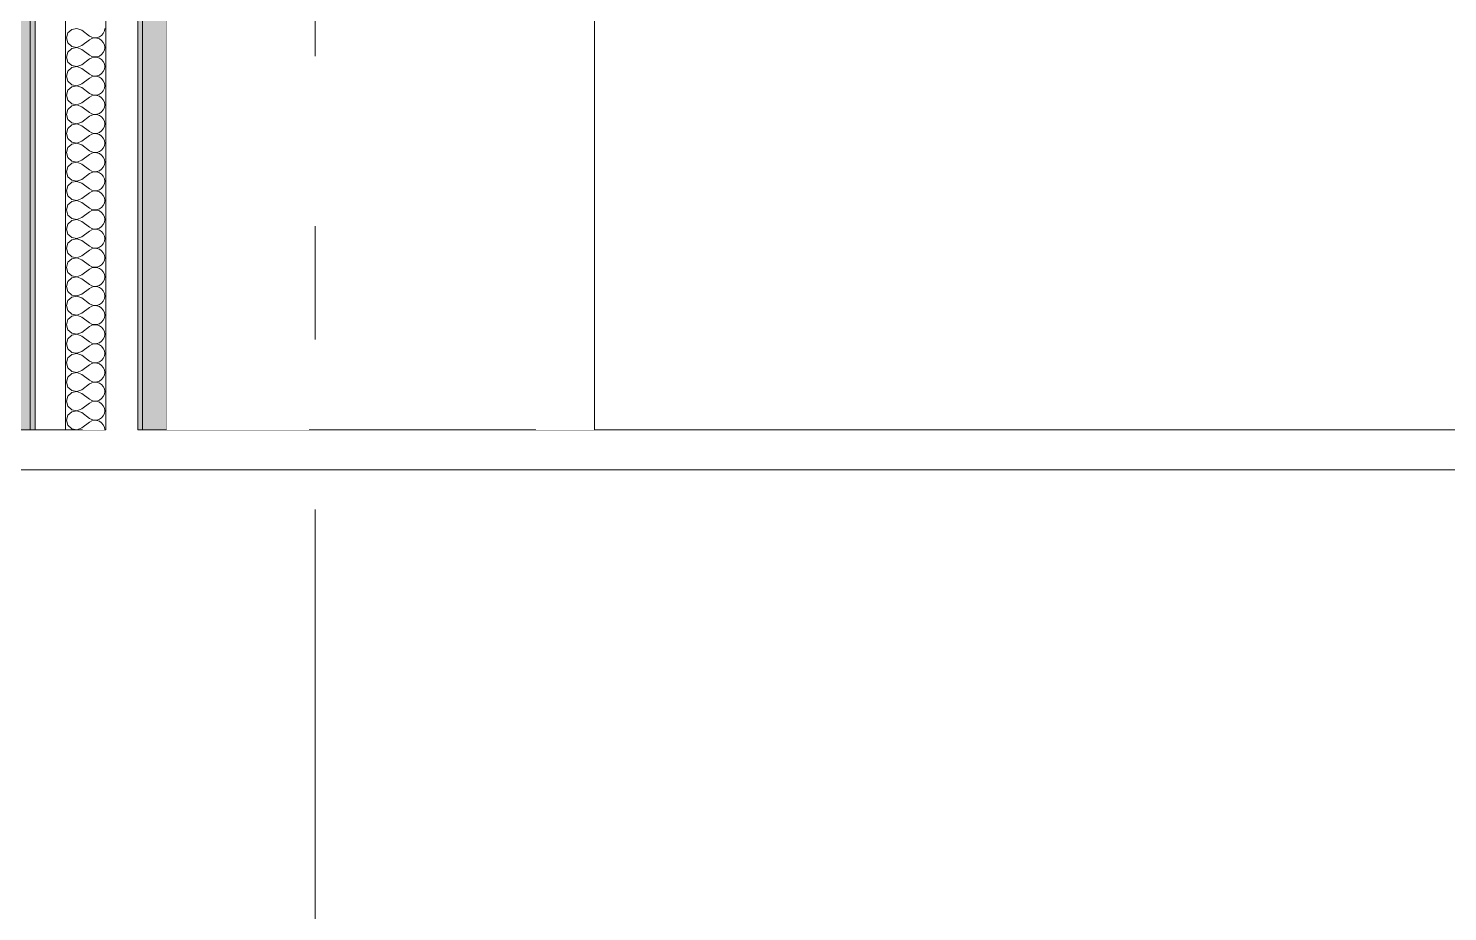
# Model space of a CAD drawing. Header units: millimetres. Extents: x -48147 to 1436659, y -488302 to 18123.
# Drawn here: x 1419576 to 1420460, y -479283 to -478733 of the extents above; entities that cross this region are included whole.
import ezdxf
from ezdxf.enums import TextEntityAlignment as Align

# ---------------------------------------------------------------- set-up
doc = ezdxf.new("R2010")
doc.units = ezdxf.units.MM
doc.header["$MEASUREMENT"] = 0
for name, pattern in [('Dashed', [2822.222233, 1411.111116, -1411.111116]), ('Double Dashed', [546.805537, 264.583325, -105.833328, 70.555556, -105.833328]), ('Wipeout_Contour', [1000, 0, -1000])]:
    doc.linetypes.add(name, pattern=pattern)
for name, color, linetype, lineweight, true_color in [('0_Pen_No__105', 7, 'Continuous', 15, 0xa6a6a6), ('New_A-15-MG_Structural_Grid_Phase_2_Pen_No__222', 7, 'Continuous', 13, 0x65af33), ('New_A-25-M_Wall_Int_Pen_No__107', 7, 'Continuous', 15, 0xa6a6a6)]:
    doc.layers.add(name, color=color, linetype=linetype, lineweight=lineweight, true_color=true_color)
for name, color, linetype in [('A-25-M_Wall_Int', 7, 'Continuous'), ('New_A-15-MG_Structural_Grid_Phase_2', 7, 'Continuous'), ('New_A-20-M_Floor_Slab', 7, 'Continuous'), ('New_A-25-M_Wall_Int', 7, 'Continuous')]:
    doc.layers.add(name, color=color, linetype=linetype)
for name, color, linetype, lineweight in [('A-25-M_Wall_Int_Pen_No__87', 8, 'Continuous', 20), ('New_A-20-M_Floor_Slab_Pen_No__4', 7, 'Continuous', 20), ('New_A-25-M_Wall_Int_Pen_No__1', 7, 'Continuous', 13)]:
    doc.layers.add(name, color=color, linetype=linetype, lineweight=lineweight)
doc.styles.add('GENERATED_STYLE_2', font='')
doc.styles.get('GENERATED_STYLE_2').set_extended_font_data('Swis721 BT')

# ---------------------------------------------------------------- blocks, each defined once
blk = doc.blocks.new('Section Elem_4_2', base_point=(1424163.9, -483032.8))
at = {"color": 254, "linetype": 'Wipeout_Contour', "lineweight": 0, "ltscale": 6009592.522077375}
blk.add_wipeout([(1430462.91, -478982.8), (1417525.43, -478982.8), (1417525.43, -479007.8), (1430462.91, -479007.8)], dxfattribs=at).dxf.layer = 'New_A-20-M_Floor_Slab'
at = {"layer": 'New_A-20-M_Floor_Slab_Pen_No__4', "linetype": 'Continuous'}
for p, q in [((1419624.12, -478982.8), (1419599.12, -478982.8)), ((1430462.91, -478982.8), (1419662.12, -478982.8))]:
    blk.add_line(p, q, dxfattribs=at)
at = {"layer": 'New_A-20-M_Floor_Slab_Pen_No__4', "linetype": 'Continuous', "flags": 128}
for points in [[(1419580.12, -478982.8), (1419577.12, -478982.8), (1419562.12, -478982.8)], [(1419662.12, -478982.8), (1419647.12, -478982.8), (1419644.12, -478982.8)]]:
    blk.add_lwpolyline(points, dxfattribs=at)
at = {"color": 254, "linetype": 'Wipeout_Contour', "lineweight": 0, "ltscale": 6009783.86693158}
blk.add_wipeout([(1417525.43, -479007.8), (1417525.43, -479282.8), (1430462.91, -479282.8), (1430462.91, -479007.8)], dxfattribs=at).dxf.layer = 'New_A-20-M_Floor_Slab'
at = {"layer": 'New_A-20-M_Floor_Slab_Pen_No__4', "linetype": 'Continuous'}
blk.add_line((1430462.91, -479007.8), (1417525.43, -479007.8), dxfattribs=at)
blk = doc.blocks.new('*X360', base_point=(1424163.9, -483032.8))
at = {"layer": 'New_A-25-M_Wall_Int_Pen_No__107', "linetype": 'Continuous'}
for p, q in [((1419603, -478733.43), (1419600.6, -478735.62)), ((1419606.2, -478732.82), (1419603, -478733.43)), ((1419609.24, -478733.99), (1419606.2, -478732.82)), ((1419609.24, -478733.99), (1419614, -478737.56)), ((1419622.63, -478735.93), (1419623.3, -478734.42)), ((1419623.3, -478734.42), (1419623.52, -478732.8)), ((1419600.6, -478735.62), (1419599.71, -478738.75)), ((1419599.71, -478738.75), (1419600.6, -478741.88)), ((1419600.6, -478741.88), (1419603, -478744.07)), ((1419606.2, -478744.68), (1419609.24, -478743.51)), ((1419609.24, -478743.51), (1419614, -478739.94)), ((1419614, -478737.56), (1419615.44, -478738.35)), ((1419615.44, -478739.15), (1419614, -478739.94)), ((1419615.44, -478738.35), (1419617.04, -478738.73)), ((1419617.04, -478738.77), (1419615.44, -478739.15)), ((1419617.04, -478738.73), (1419618.68, -478738.65)), ((1419618.68, -478738.85), (1419617.04, -478738.77)), ((1419618.68, -478738.65), (1419620.23, -478738.12)), ((1419620.23, -478739.38), (1419618.68, -478738.85)), ((1419620.23, -478738.12), (1419621.59, -478737.19)), ((1419621.59, -478740.31), (1419620.23, -478739.38)), ((1419621.59, -478737.19), (1419622.63, -478735.93)), ((1419622.63, -478741.57), (1419621.59, -478740.31)), ((1419623.3, -478743.08), (1419622.63, -478741.57)), ((1419623.52, -478744.7), (1419623.3, -478743.08)), ((1419600.6, -478747.52), (1419599.71, -478750.65)), ((1419599.71, -478750.65), (1419600.6, -478753.78)), ((1419603, -478745.33), (1419600.6, -478747.52)), ((1419603, -478744.07), (1419606.2, -478744.68)), ((1419606.2, -478744.73), (1419603, -478745.33)), ((1419609.24, -478745.89), (1419606.2, -478744.73)), ((1419609.24, -478745.89), (1419614, -478749.46)), ((1419609.24, -478755.42), (1419614, -478751.84)), ((1419614, -478749.46), (1419615.44, -478750.26)), ((1419615.44, -478751.05), (1419614, -478751.84)), ((1419615.44, -478750.26), (1419617.04, -478750.63)), ((1419617.04, -478750.68), (1419615.44, -478751.05)), ((1419617.04, -478750.63), (1419618.68, -478750.55)), ((1419618.68, -478750.76), (1419617.04, -478750.68)), ((1419618.68, -478750.55), (1419620.23, -478750.03)), ((1419620.23, -478751.28), (1419618.68, -478750.76)), ((1419620.23, -478750.03), (1419621.59, -478749.1)), ((1419621.59, -478752.21), (1419620.23, -478751.28)), ((1419621.59, -478749.1), (1419622.63, -478747.83)), ((1419622.63, -478753.48), (1419621.59, -478752.21)), ((1419622.63, -478747.83), (1419623.3, -478746.33)), ((1419623.3, -478746.33), (1419623.52, -478744.7)), ((1419600.6, -478759.43), (1419599.71, -478762.56)), ((1419600.6, -478753.78), (1419603, -478755.98)), ((1419603, -478757.23), (1419600.6, -478759.43)), ((1419603, -478755.98), (1419606.2, -478756.58)), ((1419606.2, -478756.63), (1419603, -478757.23)), ((1419606.2, -478756.58), (1419609.24, -478755.42)), ((1419609.24, -478757.8), (1419606.2, -478756.63)), ((1419609.24, -478757.8), (1419614, -478761.37)), ((1419614, -478761.37), (1419615.44, -478762.16)), ((1419620.23, -478761.93), (1419621.59, -478761)), ((1419621.59, -478761), (1419622.63, -478759.74)), ((1419623.3, -478754.98), (1419622.63, -478753.48)), ((1419622.63, -478759.74), (1419623.3, -478758.23)), ((1419623.52, -478756.61), (1419623.3, -478754.98)), ((1419623.3, -478758.23), (1419623.52, -478756.61)), ((1419599.71, -478762.56), (1419600.6, -478765.69)), ((1419600.6, -478765.69), (1419603, -478767.88)), ((1419603, -478769.14), (1419600.6, -478771.33)), ((1419603, -478767.88), (1419606.2, -478768.49)), ((1419606.2, -478768.54), (1419603, -478769.14)), ((1419606.2, -478768.49), (1419609.24, -478767.32)), ((1419609.24, -478769.7), (1419606.2, -478768.54)), ((1419609.24, -478767.32), (1419614, -478763.75)), ((1419609.24, -478769.7), (1419614, -478773.27)), ((1419615.44, -478762.95), (1419614, -478763.75)), ((1419615.44, -478762.16), (1419617.04, -478762.53)), ((1419617.04, -478762.58), (1419615.44, -478762.95)), ((1419617.04, -478762.53), (1419618.68, -478762.46)), ((1419618.68, -478762.66), (1419617.04, -478762.58)), ((1419618.68, -478762.46), (1419620.23, -478761.93)), ((1419620.23, -478763.19), (1419618.68, -478762.66)), ((1419621.59, -478764.12), (1419620.23, -478763.19)), ((1419622.63, -478765.38), (1419621.59, -478764.12)), ((1419623.3, -478766.88), (1419622.63, -478765.38)), ((1419622.63, -478771.64), (1419623.3, -478770.14)), ((1419623.52, -478768.51), (1419623.3, -478766.88)), ((1419623.3, -478770.14), (1419623.52, -478768.51)), ((1419600.6, -478771.33), (1419599.71, -478774.46)), ((1419599.71, -478774.46), (1419600.6, -478777.59)), ((1419600.6, -478777.59), (1419603, -478779.79)), ((1419609.24, -478779.23), (1419614, -478775.65)), ((1419614, -478773.27), (1419615.44, -478774.07)), ((1419615.44, -478774.86), (1419614, -478775.65)), ((1419615.44, -478774.07), (1419617.04, -478774.44)), ((1419617.04, -478774.49), (1419615.44, -478774.86)), ((1419617.04, -478774.44), (1419618.68, -478774.36)), ((1419618.68, -478774.57), (1419617.04, -478774.49)), ((1419618.68, -478774.36), (1419620.23, -478773.84)), ((1419620.23, -478775.09), (1419618.68, -478774.57)), ((1419620.23, -478773.84), (1419621.59, -478772.91)), ((1419621.59, -478776.02), (1419620.23, -478775.09)), ((1419621.59, -478772.91), (1419622.63, -478771.64)), ((1419622.63, -478777.29), (1419621.59, -478776.02)), ((1419623.3, -478778.79), (1419622.63, -478777.29)), ((1419623.52, -478780.42), (1419623.3, -478778.79)), ((1419600.6, -478783.24), (1419599.71, -478786.37)), ((1419599.71, -478786.37), (1419600.6, -478789.5)), ((1419603, -478781.04), (1419600.6, -478783.24)), ((1419603, -478779.79), (1419606.2, -478780.39)), ((1419606.2, -478780.44), (1419603, -478781.04)), ((1419606.2, -478780.39), (1419609.24, -478779.23)), ((1419609.24, -478781.61), (1419606.2, -478780.44)), ((1419609.24, -478781.61), (1419614, -478785.18)), ((1419609.24, -478791.13), (1419614, -478787.56)), ((1419614, -478785.18), (1419615.44, -478785.97)), ((1419615.44, -478786.76), (1419614, -478787.56)), ((1419615.44, -478785.97), (1419617.04, -478786.34)), ((1419617.04, -478786.39), (1419615.44, -478786.76)), ((1419617.04, -478786.34), (1419618.68, -478786.26)), ((1419618.68, -478786.47), (1419617.04, -478786.39)), ((1419618.68, -478786.26), (1419620.23, -478785.74)), ((1419620.23, -478787), (1419618.68, -478786.47)), ((1419620.23, -478785.74), (1419621.59, -478784.81)), ((1419621.59, -478787.93), (1419620.23, -478787)), ((1419621.59, -478784.81), (1419622.63, -478783.55)), ((1419622.63, -478783.55), (1419623.3, -478782.04)), ((1419623.3, -478782.04), (1419623.52, -478780.42)), ((1419600.6, -478795.14), (1419599.71, -478798.27)), ((1419600.6, -478789.5), (1419603, -478791.69)), ((1419603, -478792.95), (1419600.6, -478795.14)), ((1419603, -478791.69), (1419606.2, -478792.3)), ((1419606.2, -478792.34), (1419603, -478792.95)), ((1419606.2, -478792.3), (1419609.24, -478791.13)), ((1419609.24, -478793.51), (1419606.2, -478792.34)), ((1419609.24, -478793.51), (1419614, -478797.08)), ((1419620.23, -478797.64), (1419621.59, -478796.71)), ((1419622.63, -478789.19), (1419621.59, -478787.93)), ((1419621.59, -478796.71), (1419622.63, -478795.45)), ((1419623.3, -478790.69), (1419622.63, -478789.19)), ((1419622.63, -478795.45), (1419623.3, -478793.95)), ((1419623.52, -478792.32), (1419623.3, -478790.69)), ((1419623.3, -478793.95), (1419623.52, -478792.32)), ((1419599.71, -478798.27), (1419600.6, -478801.4)), ((1419600.6, -478801.4), (1419603, -478803.6)), ((1419603, -478804.85), (1419600.6, -478807.05)), ((1419603, -478803.6), (1419606.2, -478804.2)), ((1419606.2, -478804.25), (1419603, -478804.85)), ((1419606.2, -478804.2), (1419609.24, -478803.04)), ((1419609.24, -478805.42), (1419606.2, -478804.25)), ((1419609.24, -478803.04), (1419614, -478799.46)), ((1419609.24, -478805.42), (1419614, -478808.99)), ((1419614, -478797.08), (1419615.44, -478797.88)), ((1419615.44, -478798.67), (1419614, -478799.46)), ((1419615.44, -478797.88), (1419617.04, -478798.25)), ((1419617.04, -478798.3), (1419615.44, -478798.67)), ((1419617.04, -478798.25), (1419618.68, -478798.17)), ((1419618.68, -478798.38), (1419617.04, -478798.3)), ((1419618.68, -478798.17), (1419620.23, -478797.64)), ((1419620.23, -478798.9), (1419618.68, -478798.38)), ((1419621.59, -478799.83), (1419620.23, -478798.9)), ((1419622.63, -478801.1), (1419621.59, -478799.83)), ((1419623.3, -478802.6), (1419622.63, -478801.1)), ((1419623.52, -478804.23), (1419623.3, -478802.6)), ((1419623.3, -478805.85), (1419623.52, -478804.23)), ((1419600.6, -478807.05), (1419599.71, -478810.18)), ((1419599.71, -478810.18), (1419600.6, -478813.31)), ((1419600.6, -478813.31), (1419603, -478815.5)), ((1419609.24, -478814.94), (1419614, -478811.37)), ((1419614, -478808.99), (1419615.44, -478809.78)), ((1419615.44, -478810.57), (1419614, -478811.37)), ((1419615.44, -478809.78), (1419617.04, -478810.15)), ((1419617.04, -478810.2), (1419615.44, -478810.57)), ((1419617.04, -478810.15), (1419618.68, -478810.07)), ((1419618.68, -478810.28), (1419617.04, -478810.2)), ((1419618.68, -478810.07), (1419620.23, -478809.55)), ((1419620.23, -478810.81), (1419618.68, -478810.28)), ((1419620.23, -478809.55), (1419621.59, -478808.62)), ((1419621.59, -478811.74), (1419620.23, -478810.81)), ((1419621.59, -478808.62), (1419622.63, -478807.35)), ((1419622.63, -478813), (1419621.59, -478811.74)), ((1419622.63, -478807.35), (1419623.3, -478805.85)), ((1419623.3, -478814.5), (1419622.63, -478813)), ((1419600.6, -478818.95), (1419599.71, -478822.08)), ((1419599.71, -478822.08), (1419600.6, -478825.21)), ((1419603, -478816.76), (1419600.6, -478818.95)), ((1419603, -478815.5), (1419606.2, -478816.11)), ((1419606.2, -478816.15), (1419603, -478816.76)), ((1419606.2, -478816.11), (1419609.24, -478814.94)), ((1419609.24, -478817.32), (1419606.2, -478816.15)), ((1419609.24, -478817.32), (1419614, -478820.89)), ((1419614, -478820.89), (1419615.44, -478821.69)), ((1419615.44, -478822.48), (1419614, -478823.27)), ((1419615.44, -478821.69), (1419617.04, -478822.06)), ((1419617.04, -478822.11), (1419615.44, -478822.48)), ((1419617.04, -478822.06), (1419618.68, -478821.98)), ((1419618.68, -478822.19), (1419617.04, -478822.11)), ((1419618.68, -478821.98), (1419620.23, -478821.45)), ((1419620.23, -478822.71), (1419618.68, -478822.19)), ((1419620.23, -478821.45), (1419621.59, -478820.52)), ((1419621.59, -478823.64), (1419620.23, -478822.71)), ((1419621.59, -478820.52), (1419622.63, -478819.26)), ((1419622.63, -478819.26), (1419623.3, -478817.76)), ((1419623.52, -478816.13), (1419623.3, -478814.5)), ((1419623.3, -478817.76), (1419623.52, -478816.13)), ((1419600.6, -478830.86), (1419599.71, -478833.99)), ((1419600.6, -478825.21), (1419603, -478827.41)), ((1419603, -478828.66), (1419600.6, -478830.86)), ((1419603, -478827.41), (1419606.2, -478828.01)), ((1419606.2, -478828.06), (1419603, -478828.66)), ((1419606.2, -478828.01), (1419609.24, -478826.84)), ((1419609.24, -478829.23), (1419606.2, -478828.06)), ((1419609.24, -478826.84), (1419614, -478823.27)), ((1419609.24, -478829.23), (1419614, -478832.8)), ((1419622.63, -478824.91), (1419621.59, -478823.64)), ((1419621.59, -478832.43), (1419622.63, -478831.16)), ((1419623.3, -478826.41), (1419622.63, -478824.91)), ((1419622.63, -478831.16), (1419623.3, -478829.66)), ((1419623.52, -478828.04), (1419623.3, -478826.41)), ((1419623.3, -478829.66), (1419623.52, -478828.04)), ((1419599.71, -478833.99), (1419600.6, -478837.12)), ((1419600.6, -478837.12), (1419603, -478839.31)), ((1419603, -478840.57), (1419600.6, -478842.76)), ((1419603, -478839.31), (1419606.2, -478839.92)), ((1419606.2, -478839.96), (1419603, -478840.57)), ((1419606.2, -478839.92), (1419609.24, -478838.75)), ((1419609.24, -478841.13), (1419606.2, -478839.96)), ((1419609.24, -478838.75), (1419614, -478835.18)), ((1419614, -478832.8), (1419615.44, -478833.59)), ((1419615.44, -478834.38), (1419614, -478835.18)), ((1419615.44, -478833.59), (1419617.04, -478833.96)), ((1419617.04, -478834.01), (1419615.44, -478834.38)), ((1419617.04, -478833.96), (1419618.68, -478833.88)), ((1419618.68, -478834.09), (1419617.04, -478834.01)), ((1419618.68, -478833.88), (1419620.23, -478833.36)), ((1419620.23, -478834.62), (1419618.68, -478834.09)), ((1419620.23, -478833.36), (1419621.59, -478832.43)), ((1419621.59, -478835.55), (1419620.23, -478834.62)), ((1419622.63, -478836.81), (1419621.59, -478835.55)), ((1419623.3, -478838.31), (1419622.63, -478836.81)), ((1419623.52, -478839.94), (1419623.3, -478838.31)), ((1419623.3, -478841.57), (1419623.52, -478839.94)), ((1419600.6, -478842.76), (1419599.71, -478845.89)), ((1419599.71, -478845.89), (1419600.6, -478849.02)), ((1419600.6, -478849.02), (1419603, -478851.22)), ((1419609.24, -478841.13), (1419614, -478844.7)), ((1419609.24, -478850.65), (1419614, -478847.08)), ((1419614, -478844.7), (1419615.44, -478845.5)), ((1419615.44, -478846.29), (1419614, -478847.08)), ((1419615.44, -478845.5), (1419617.04, -478845.87)), ((1419617.04, -478845.92), (1419615.44, -478846.29)), ((1419617.04, -478845.87), (1419618.68, -478845.79)), ((1419618.68, -478846), (1419617.04, -478845.92)), ((1419618.68, -478845.79), (1419620.23, -478845.26)), ((1419620.23, -478846.52), (1419618.68, -478846)), ((1419620.23, -478845.26), (1419621.59, -478844.33)), ((1419621.59, -478847.45), (1419620.23, -478846.52)), ((1419621.59, -478844.33), (1419622.63, -478843.07)), ((1419622.63, -478848.72), (1419621.59, -478847.45)), ((1419622.63, -478843.07), (1419623.3, -478841.57)), ((1419623.3, -478850.22), (1419622.63, -478848.72)), ((1419600.6, -478854.67), (1419599.71, -478857.8)), ((1419599.71, -478857.8), (1419600.6, -478860.93)), ((1419603, -478852.47), (1419600.6, -478854.67)), ((1419603, -478851.22), (1419606.2, -478851.82)), ((1419606.2, -478851.87), (1419603, -478852.47)), ((1419606.2, -478851.82), (1419609.24, -478850.65)), ((1419609.24, -478853.04), (1419606.2, -478851.87)), ((1419609.24, -478853.04), (1419614, -478856.61)), ((1419614, -478856.61), (1419615.44, -478857.4)), ((1419615.44, -478858.19), (1419614, -478858.99)), ((1419615.44, -478857.4), (1419617.04, -478857.77)), ((1419617.04, -478857.82), (1419615.44, -478858.19)), ((1419617.04, -478857.77), (1419618.68, -478857.69)), ((1419618.68, -478857.9), (1419617.04, -478857.82)), ((1419618.68, -478857.69), (1419620.23, -478857.17)), ((1419620.23, -478858.43), (1419618.68, -478857.9)), ((1419620.23, -478857.17), (1419621.59, -478856.24)), ((1419621.59, -478859.36), (1419620.23, -478858.43)), ((1419621.59, -478856.24), (1419622.63, -478854.97)), ((1419622.63, -478854.97), (1419623.3, -478853.47)), ((1419623.52, -478851.84), (1419623.3, -478850.22)), ((1419623.3, -478853.47), (1419623.52, -478851.84)), ((1419600.6, -478866.57), (1419599.71, -478869.7)), ((1419600.6, -478860.93), (1419603, -478863.12)), ((1419603, -478864.38), (1419600.6, -478866.57)), ((1419603, -478863.12), (1419606.2, -478863.73)), ((1419606.2, -478863.77), (1419603, -478864.38)), ((1419606.2, -478863.73), (1419609.24, -478862.56)), ((1419609.24, -478864.94), (1419606.2, -478863.77)), ((1419609.24, -478862.56), (1419614, -478858.99)), ((1419609.24, -478864.94), (1419614, -478868.51)), ((1419622.63, -478860.62), (1419621.59, -478859.36)), ((1419621.59, -478868.14), (1419622.63, -478866.88)), ((1419623.3, -478862.12), (1419622.63, -478860.62)), ((1419622.63, -478866.88), (1419623.3, -478865.38)), ((1419623.52, -478863.75), (1419623.3, -478862.12)), ((1419623.3, -478865.38), (1419623.52, -478863.75)), ((1419599.71, -478869.7), (1419600.6, -478872.83)), ((1419600.6, -478872.83), (1419603, -478875.03)), ((1419603, -478875.03), (1419606.2, -478875.63)), ((1419606.2, -478875.68), (1419603, -478876.28)), ((1419606.2, -478875.63), (1419609.24, -478874.46)), ((1419609.24, -478876.84), (1419606.2, -478875.68)), ((1419609.24, -478874.46), (1419614, -478870.89)), ((1419614, -478868.51), (1419615.44, -478869.31)), ((1419615.44, -478870.1), (1419614, -478870.89)), ((1419615.44, -478869.31), (1419617.04, -478869.68)), ((1419617.04, -478869.73), (1419615.44, -478870.1)), ((1419617.04, -478869.68), (1419618.68, -478869.6)), ((1419618.68, -478869.81), (1419617.04, -478869.73)), ((1419618.68, -478869.6), (1419620.23, -478869.07)), ((1419620.23, -478870.33), (1419618.68, -478869.81)), ((1419620.23, -478869.07), (1419621.59, -478868.14)), ((1419621.59, -478871.26), (1419620.23, -478870.33)), ((1419622.63, -478872.52), (1419621.59, -478871.26)), ((1419623.3, -478874.03), (1419622.63, -478872.52)), ((1419623.52, -478875.65), (1419623.3, -478874.03)), ((1419623.3, -478877.28), (1419623.52, -478875.65)), ((1419600.6, -478878.48), (1419599.71, -478881.61)), ((1419599.71, -478881.61), (1419600.6, -478884.74)), ((1419603, -478876.28), (1419600.6, -478878.48)), ((1419600.6, -478884.74), (1419603, -478886.93)), ((1419609.24, -478876.84), (1419614, -478880.42)), ((1419609.24, -478886.37), (1419614, -478882.8)), ((1419614, -478880.42), (1419615.44, -478881.21)), ((1419615.44, -478882), (1419614, -478882.8)), ((1419615.44, -478881.21), (1419617.04, -478881.58)), ((1419617.04, -478881.63), (1419615.44, -478882)), ((1419617.04, -478881.58), (1419618.68, -478881.5)), ((1419618.68, -478881.71), (1419617.04, -478881.63)), ((1419618.68, -478881.5), (1419620.23, -478880.98)), ((1419620.23, -478882.23), (1419618.68, -478881.71)), ((1419620.23, -478880.98), (1419621.59, -478880.05)), ((1419621.59, -478883.16), (1419620.23, -478882.23)), ((1419621.59, -478880.05), (1419622.63, -478878.78)), ((1419622.63, -478884.43), (1419621.59, -478883.16)), ((1419622.63, -478878.78), (1419623.3, -478877.28)), ((1419623.3, -478885.93), (1419622.63, -478884.43)), ((1419600.6, -478890.38), (1419599.71, -478893.51)), ((1419599.71, -478893.51), (1419600.6, -478896.64)), ((1419603, -478888.19), (1419600.6, -478890.38)), ((1419603, -478886.93), (1419606.2, -478887.53)), ((1419606.2, -478887.58), (1419603, -478888.19)), ((1419606.2, -478887.53), (1419609.24, -478886.37)), ((1419609.24, -478888.75), (1419606.2, -478887.58)), ((1419609.24, -478888.75), (1419614, -478892.32)), ((1419614, -478892.32), (1419615.44, -478893.12)), ((1419615.44, -478893.91), (1419614, -478894.7)), ((1419615.44, -478893.12), (1419617.04, -478893.49)), ((1419617.04, -478893.54), (1419615.44, -478893.91)), ((1419617.04, -478893.49), (1419618.68, -478893.41)), ((1419618.68, -478893.61), (1419617.04, -478893.54)), ((1419618.68, -478893.41), (1419620.23, -478892.88)), ((1419620.23, -478894.14), (1419618.68, -478893.61)), ((1419620.23, -478892.88), (1419621.59, -478891.95)), ((1419621.59, -478891.95), (1419622.63, -478890.69)), ((1419622.63, -478890.69), (1419623.3, -478889.19)), ((1419623.52, -478887.56), (1419623.3, -478885.93)), ((1419623.3, -478889.19), (1419623.52, -478887.56)), ((1419600.6, -478902.29), (1419599.71, -478905.42)), ((1419600.6, -478896.64), (1419603, -478898.84)), ((1419603, -478900.09), (1419600.6, -478902.29)), ((1419603, -478898.84), (1419606.2, -478899.44)), ((1419606.2, -478899.49), (1419603, -478900.09)), ((1419606.2, -478899.44), (1419609.24, -478898.27)), ((1419609.24, -478900.65), (1419606.2, -478899.49)), ((1419609.24, -478898.27), (1419614, -478894.7)), ((1419609.24, -478900.65), (1419614, -478904.23)), ((1419621.59, -478895.07), (1419620.23, -478894.14)), ((1419622.63, -478896.33), (1419621.59, -478895.07)), ((1419621.59, -478903.86), (1419622.63, -478902.59)), ((1419623.3, -478897.84), (1419622.63, -478896.33)), ((1419622.63, -478902.59), (1419623.3, -478901.09)), ((1419623.52, -478899.46), (1419623.3, -478897.84)), ((1419623.3, -478901.09), (1419623.52, -478899.46)), ((1419599.71, -478905.42), (1419600.6, -478908.55)), ((1419600.6, -478908.55), (1419603, -478910.74)), ((1419603, -478910.74), (1419606.2, -478911.34)), ((1419606.2, -478911.39), (1419603, -478912)), ((1419606.2, -478911.34), (1419609.24, -478910.18)), ((1419609.24, -478912.56), (1419606.2, -478911.39)), ((1419609.24, -478910.18), (1419614, -478906.61)), ((1419614, -478904.23), (1419615.44, -478905.02)), ((1419615.44, -478905.81), (1419614, -478906.61)), ((1419615.44, -478905.02), (1419617.04, -478905.39)), ((1419617.04, -478905.44), (1419615.44, -478905.81)), ((1419617.04, -478905.39), (1419618.68, -478905.31)), ((1419618.68, -478905.52), (1419617.04, -478905.44)), ((1419618.68, -478905.31), (1419620.23, -478904.79)), ((1419620.23, -478906.04), (1419618.68, -478905.52)), ((1419620.23, -478904.79), (1419621.59, -478903.86)), ((1419621.59, -478906.97), (1419620.23, -478906.04)), ((1419622.63, -478908.24), (1419621.59, -478906.97)), ((1419623.3, -478909.74), (1419622.63, -478908.24)), ((1419623.52, -478911.37), (1419623.3, -478909.74)), ((1419623.3, -478912.99), (1419623.52, -478911.37)), ((1419600.6, -478914.19), (1419599.71, -478917.32)), ((1419599.71, -478917.32), (1419600.6, -478920.45)), ((1419603, -478912), (1419600.6, -478914.19)), ((1419609.24, -478912.56), (1419614, -478916.13)), ((1419609.24, -478922.08), (1419614, -478918.51)), ((1419614, -478916.13), (1419615.44, -478916.92)), ((1419615.44, -478917.72), (1419614, -478918.51)), ((1419615.44, -478916.92), (1419617.04, -478917.3)), ((1419617.04, -478917.34), (1419615.44, -478917.72)), ((1419617.04, -478917.3), (1419618.68, -478917.22)), ((1419618.68, -478917.42), (1419617.04, -478917.34)), ((1419618.68, -478917.22), (1419620.23, -478916.69)), ((1419620.23, -478917.95), (1419618.68, -478917.42)), ((1419620.23, -478916.69), (1419621.59, -478915.76)), ((1419621.59, -478918.88), (1419620.23, -478917.95)), ((1419621.59, -478915.76), (1419622.63, -478914.5)), ((1419622.63, -478920.14), (1419621.59, -478918.88)), ((1419622.63, -478914.5), (1419623.3, -478912.99)), ((1419623.3, -478921.65), (1419622.63, -478920.14)), ((1419600.6, -478926.1), (1419599.71, -478929.23)), ((1419599.71, -478929.23), (1419600.6, -478932.35)), ((1419600.6, -478920.45), (1419603, -478922.64)), ((1419603, -478923.9), (1419600.6, -478926.1)), ((1419603, -478922.64), (1419606.2, -478923.25)), ((1419606.2, -478923.3), (1419603, -478923.9)), ((1419606.2, -478923.25), (1419609.24, -478922.08)), ((1419609.24, -478924.46), (1419606.2, -478923.3)), ((1419609.24, -478924.46), (1419614, -478928.04)), ((1419614, -478928.04), (1419615.44, -478928.83)), ((1419615.44, -478928.83), (1419617.04, -478929.2)), ((1419617.04, -478929.25), (1419615.44, -478929.62)), ((1419617.04, -478929.2), (1419618.68, -478929.12)), ((1419618.68, -478929.33), (1419617.04, -478929.25)), ((1419618.68, -478929.12), (1419620.23, -478928.6)), ((1419620.23, -478928.6), (1419621.59, -478927.67)), ((1419621.59, -478927.67), (1419622.63, -478926.4)), ((1419622.63, -478926.4), (1419623.3, -478924.9)), ((1419623.52, -478923.27), (1419623.3, -478921.65)), ((1419623.3, -478924.9), (1419623.52, -478923.27)), ((1419600.6, -478938), (1419599.71, -478941.13)), ((1419600.6, -478932.35), (1419603, -478934.55)), ((1419603, -478935.81), (1419600.6, -478938)), ((1419603, -478934.55), (1419606.2, -478935.15)), ((1419606.2, -478935.2), (1419603, -478935.81)), ((1419606.2, -478935.15), (1419609.24, -478933.99)), ((1419609.24, -478936.37), (1419606.2, -478935.2)), ((1419609.24, -478933.99), (1419614, -478930.42)), ((1419609.24, -478936.37), (1419614, -478939.94)), ((1419615.44, -478929.62), (1419614, -478930.42)), ((1419620.23, -478929.85), (1419618.68, -478929.33)), ((1419621.59, -478930.78), (1419620.23, -478929.85)), ((1419622.63, -478932.05), (1419621.59, -478930.78)), ((1419623.3, -478933.55), (1419622.63, -478932.05)), ((1419622.63, -478938.31), (1419623.3, -478936.8)), ((1419623.52, -478935.18), (1419623.3, -478933.55)), ((1419623.3, -478936.8), (1419623.52, -478935.18)), ((1419599.71, -478941.13), (1419600.6, -478944.26)), ((1419600.6, -478944.26), (1419603, -478946.45)), ((1419603, -478946.45), (1419606.2, -478947.06)), ((1419606.2, -478947.06), (1419609.24, -478945.89)), ((1419609.24, -478945.89), (1419614, -478942.32)), ((1419614, -478939.94), (1419615.44, -478940.73)), ((1419615.44, -478941.53), (1419614, -478942.32)), ((1419615.44, -478940.73), (1419617.04, -478941.11)), ((1419617.04, -478941.15), (1419615.44, -478941.53)), ((1419617.04, -478941.11), (1419618.68, -478941.03)), ((1419618.68, -478941.23), (1419617.04, -478941.15)), ((1419618.68, -478941.03), (1419620.23, -478940.5)), ((1419620.23, -478941.76), (1419618.68, -478941.23)), ((1419620.23, -478940.5), (1419621.59, -478939.57)), ((1419621.59, -478942.69), (1419620.23, -478941.76)), ((1419621.59, -478939.57), (1419622.63, -478938.31)), ((1419622.63, -478943.95), (1419621.59, -478942.69)), ((1419623.3, -478945.46), (1419622.63, -478943.95)), ((1419623.52, -478947.08), (1419623.3, -478945.46)), ((1419600.6, -478949.91), (1419599.71, -478953.04)), ((1419599.71, -478953.04), (1419600.6, -478956.16)), ((1419603, -478947.71), (1419600.6, -478949.91)), ((1419606.2, -478947.11), (1419603, -478947.71)), ((1419609.24, -478948.27), (1419606.2, -478947.11)), ((1419609.24, -478948.27), (1419614, -478951.84)), ((1419609.24, -478957.8), (1419614, -478954.23)), ((1419614, -478951.84), (1419615.44, -478952.64)), ((1419615.44, -478953.43), (1419614, -478954.23)), ((1419615.44, -478952.64), (1419617.04, -478953.01)), ((1419617.04, -478953.06), (1419615.44, -478953.43)), ((1419617.04, -478953.01), (1419618.68, -478952.93)), ((1419618.68, -478953.14), (1419617.04, -478953.06)), ((1419618.68, -478952.93), (1419620.23, -478952.41)), ((1419620.23, -478953.66), (1419618.68, -478953.14)), ((1419620.23, -478952.41), (1419621.59, -478951.48)), ((1419621.59, -478954.59), (1419620.23, -478953.66)), ((1419621.59, -478951.48), (1419622.63, -478950.21)), ((1419622.63, -478955.86), (1419621.59, -478954.59)), ((1419622.63, -478950.21), (1419623.3, -478948.71)), ((1419623.3, -478948.71), (1419623.52, -478947.08)), ((1419600.6, -478961.81), (1419599.71, -478964.94)), ((1419600.6, -478956.16), (1419603, -478958.36)), ((1419603, -478959.62), (1419600.6, -478961.81)), ((1419603, -478958.36), (1419606.2, -478958.96)), ((1419606.2, -478959.01), (1419603, -478959.62)), ((1419606.2, -478958.96), (1419609.24, -478957.8)), ((1419609.24, -478960.18), (1419606.2, -478959.01)), ((1419609.24, -478960.18), (1419614, -478963.75)), ((1419614, -478963.75), (1419615.44, -478964.54)), ((1419615.44, -478964.54), (1419617.04, -478964.92)), ((1419618.68, -478964.84), (1419620.23, -478964.31)), ((1419620.23, -478964.31), (1419621.59, -478963.38)), ((1419621.59, -478963.38), (1419622.63, -478962.12)), ((1419623.3, -478957.36), (1419622.63, -478955.86)), ((1419622.63, -478962.12), (1419623.3, -478960.61)), ((1419623.52, -478958.99), (1419623.3, -478957.36)), ((1419623.3, -478960.61), (1419623.52, -478958.99)), ((1419599.71, -478964.94), (1419600.6, -478968.07)), ((1419600.6, -478968.07), (1419603, -478970.26)), ((1419603, -478971.52), (1419600.6, -478973.72)), ((1419603, -478970.26), (1419606.2, -478970.87)), ((1419606.2, -478970.92), (1419603, -478971.52)), ((1419606.2, -478970.87), (1419609.24, -478969.7)), ((1419609.24, -478972.08), (1419606.2, -478970.92)), ((1419609.24, -478969.7), (1419614, -478966.13)), ((1419609.24, -478972.08), (1419614, -478975.65)), ((1419615.44, -478965.34), (1419614, -478966.13)), ((1419617.04, -478964.96), (1419615.44, -478965.34)), ((1419617.04, -478964.92), (1419618.68, -478964.84)), ((1419618.68, -478965.04), (1419617.04, -478964.96)), ((1419620.23, -478965.57), (1419618.68, -478965.04)), ((1419621.59, -478966.5), (1419620.23, -478965.57)), ((1419622.63, -478967.76), (1419621.59, -478966.5)), ((1419623.3, -478969.27), (1419622.63, -478967.76)), ((1419622.63, -478974.02), (1419623.3, -478972.52)), ((1419623.52, -478970.89), (1419623.3, -478969.27)), ((1419623.3, -478972.52), (1419623.52, -478970.89)), ((1419600.6, -478973.72), (1419599.71, -478976.84)), ((1419599.71, -478976.84), (1419600.6, -478979.97)), ((1419600.6, -478979.97), (1419603, -478982.17)), ((1419603, -478982.17), (1419606.2, -478982.77)), ((1419606.2, -478982.77), (1419609.24, -478981.61)), ((1419609.24, -478981.61), (1419614, -478978.04)), ((1419614, -478975.65), (1419615.44, -478976.45)), ((1419615.44, -478977.24), (1419614, -478978.04)), ((1419615.44, -478976.45), (1419617.04, -478976.82)), ((1419617.04, -478976.87), (1419615.44, -478977.24)), ((1419617.04, -478976.82), (1419618.68, -478976.74)), ((1419618.68, -478976.95), (1419617.04, -478976.87)), ((1419618.68, -478976.74), (1419620.23, -478976.22)), ((1419620.23, -478977.47), (1419618.68, -478976.95)), ((1419620.23, -478976.22), (1419621.59, -478975.29)), ((1419621.59, -478978.4), (1419620.23, -478977.47)), ((1419621.59, -478975.29), (1419622.63, -478974.02)), ((1419622.63, -478979.67), (1419621.59, -478978.4)), ((1419623.3, -478981.17), (1419622.63, -478979.67)), ((1419623.52, -478982.8), (1419623.3, -478981.17))]:
    blk.add_line(p, q, dxfattribs=at)
blk = doc.blocks.new('Section Elem_332_2', base_point=(1424163.9, -483032.8))
at = {"layer": 'New_A-25-M_Wall_Int_Pen_No__107', "linetype": 'Continuous', "lineweight": 0, "true_color": 0x535353}
blk.add_hatch(color=251, dxfattribs=at).paths.add_polyline_path([(1419644.12, -478982.8), (1419647.12, -478982.8), (1419647.12, -475382.8), (1419644.12, -475382.8)])
at = {"layer": 'New_A-25-M_Wall_Int_Pen_No__107', "linetype": 'Continuous'}
blk.add_hatch(color=256, dxfattribs=at).paths.add_polyline_path([(1419647.12, -478982.8), (1419662.12, -478982.8), (1419662.12, -475382.8), (1419647.12, -475382.8)])
at = {"layer": 'New_A-25-M_Wall_Int_Pen_No__1', "linetype": 'Continuous'}
blk.add_line((1419662.12, -476007.8), (1419662.12, -478982.8), dxfattribs=at)
at = {"color": 254, "linetype": 'Wipeout_Contour', "lineweight": 0, "ltscale": 5990749.355573635}
blk.add_wipeout([(1419624.12, -478982.8), (1419644.12, -478982.8), (1419644.12, -475382.8), (1419624.12, -475382.8)], dxfattribs=at).dxf.layer = 'New_A-25-M_Wall_Int'
at = {"layer": 'New_A-25-M_Wall_Int_Pen_No__1', "linetype": 'Continuous'}
for p, q in [((1419644.12, -475382.8), (1419644.12, -478982.8)), ((1419647.12, -475382.8), (1419647.12, -478982.8))]:
    blk.add_line(p, q, dxfattribs=at)
at = {"color": 254, "linetype": 'Wipeout_Contour', "lineweight": 0, "ltscale": 5990664.046063169}
blk.add_wipeout([(1419599.12, -478982.8), (1419624.12, -478982.8), (1419624.12, -475382.8), (1419599.12, -475382.8)], dxfattribs=at).dxf.layer = 'New_A-25-M_Wall_Int'
at = {"layer": 'New_A-25-M_Wall_Int_Pen_No__1', "linetype": 'Continuous'}
blk.add_line((1419624.12, -475382.8), (1419624.12, -478982.8), dxfattribs=at)
at = {"layer": 'New_A-25-M_Wall_Int'}
blk.add_blockref('*X360', (1424163.9, -483032.8), dxfattribs=at)
at = {"color": 254, "linetype": 'Wipeout_Contour', "lineweight": 0, "ltscale": 5990580.632433724}
blk.add_wipeout([(1419580.12, -478982.8), (1419599.12, -478982.8), (1419599.12, -475382.8), (1419580.12, -475382.8)], dxfattribs=at).dxf.layer = 'New_A-25-M_Wall_Int'
at = {"layer": 'New_A-25-M_Wall_Int_Pen_No__107', "linetype": 'Continuous'}
blk.add_hatch(color=256, dxfattribs=at).paths.add_polyline_path([(1419562.12, -475382.8), (1419562.12, -478982.8), (1419577.12, -478982.8), (1419577.12, -475382.8)])
at = {"layer": 'New_A-25-M_Wall_Int_Pen_No__107', "linetype": 'Continuous', "lineweight": 0, "true_color": 0x535353}
blk.add_hatch(color=251, dxfattribs=at).paths.add_polyline_path([(1419577.12, -478982.8), (1419580.12, -478982.8), (1419580.12, -475382.8), (1419577.12, -475382.8)])
at = {"layer": 'New_A-25-M_Wall_Int_Pen_No__1', "linetype": 'Continuous'}
for p, q in [((1419577.12, -475382.8), (1419577.12, -478982.8)), ((1419580.12, -475382.8), (1419580.12, -478982.8)), ((1419599.12, -475382.8), (1419599.12, -478982.8))]:
    blk.add_line(p, q, dxfattribs=at)
blk = doc.blocks.new('Section Elem_406_2', base_point=(1424163.9, -483032.8))
at = {"color": 254, "linetype": 'Wipeout_Contour', "lineweight": 0, "ltscale": 5992233.927010693}
blk.add_wipeout([(1419928.44, -476007.8), (1419913.44, -476007.8), (1419913.44, -478982.8), (1419928.44, -478982.8)], dxfattribs=at).dxf.layer = 'A-25-M_Wall_Int'
at = {"layer": 'A-25-M_Wall_Int_Pen_No__87', "linetype": 'Continuous'}
blk.add_line((1419928.44, -476007.8), (1419928.44, -478982.8), dxfattribs=at)
blk = doc.blocks.new('Section Elem_407_2', base_point=(1424163.9, -483032.8))
at = {"color": 254, "linetype": 'Wipeout_Contour', "lineweight": 0, "ltscale": 5991729.077195933}
blk.add_wipeout([(1419662.12, -476007.8), (1419662.12, -478982.8), (1419913.44, -478982.8), (1419913.44, -476007.8)], dxfattribs=at).dxf.layer = 'A-25-M_Wall_Int'
blk = doc.blocks.new('Standard grid marker[3]_2', base_point=(1419754.62, -461628.17))
at = {"layer": 'New_A-15-MG_Structural_Grid_Phase_2_Pen_No__222', "linetype": 'Double Dashed'}
blk.add_line((1419754.62, -462628.17), (1419754.62, -486032.8), dxfattribs=at)
at = {"layer": 'New_A-15-MG_Structural_Grid_Phase_2_Pen_No__222', "style": 'GENERATED_STYLE_2'}
for tag, p in [('AC_MarkerText_1_0', (1419754.62, -461357.58)), ('AC_MarkerText_1_1', (1419754.62, -487262.21))]:
    blk.add_attdef(tag, text='', height=175, rotation=360, dxfattribs=at).set_placement(p, align=Align.MIDDLE_CENTER)
blk = doc.blocks.new('S-23 Building Section_STORY_MARKER', base_point=(1424163.9, -483032.8))
at = {"layer": '0_Pen_No__105', "linetype": 'Dashed', "ltscale": 0.1}
blk.add_line((1400277.48, -478982.8), (1432997.43, -478982.8), dxfattribs=at)

msp = doc.modelspace()

# ---------------------------------------------------------------- block references
at = {"layer": 'New_A-20-M_Floor_Slab'}
msp.add_blockref('Section Elem_4_2', (1424163.9, -483032.8), dxfattribs=at)

# ---------------------------------------------------------------- next in the draw order: block references
at = {"layer": 'A-25-M_Wall_Int'}
msp.add_blockref('Section Elem_406_2', (1424163.9, -483032.8), dxfattribs=at)
at = {"layer": 'New_A-25-M_Wall_Int'}
msp.add_blockref('Section Elem_332_2', (1424163.9, -483032.8), dxfattribs=at)

# ---------------------------------------------------------------- next in the draw order: block references
at = {"layer": 'A-25-M_Wall_Int'}
msp.add_blockref('Section Elem_407_2', (1424163.9, -483032.8), dxfattribs=at)

# ---------------------------------------------------------------- next in the draw order: block references
at = {"layer": 'New_A-15-MG_Structural_Grid_Phase_2', "color": 8, "linetype": 'Continuous', "lineweight": 15}
msp.add_blockref('Standard grid marker[3]_2', (1419754.62, -461628.17), dxfattribs=at)

# ---------------------------------------------------------------- next in the draw order: block references
at = {"linetype": 'Continuous', "lineweight": 0}
msp.add_blockref('S-23 Building Section_STORY_MARKER', (1424163.9, -483032.8), dxfattribs=at)

doc.saveas('drawing.dxf')
